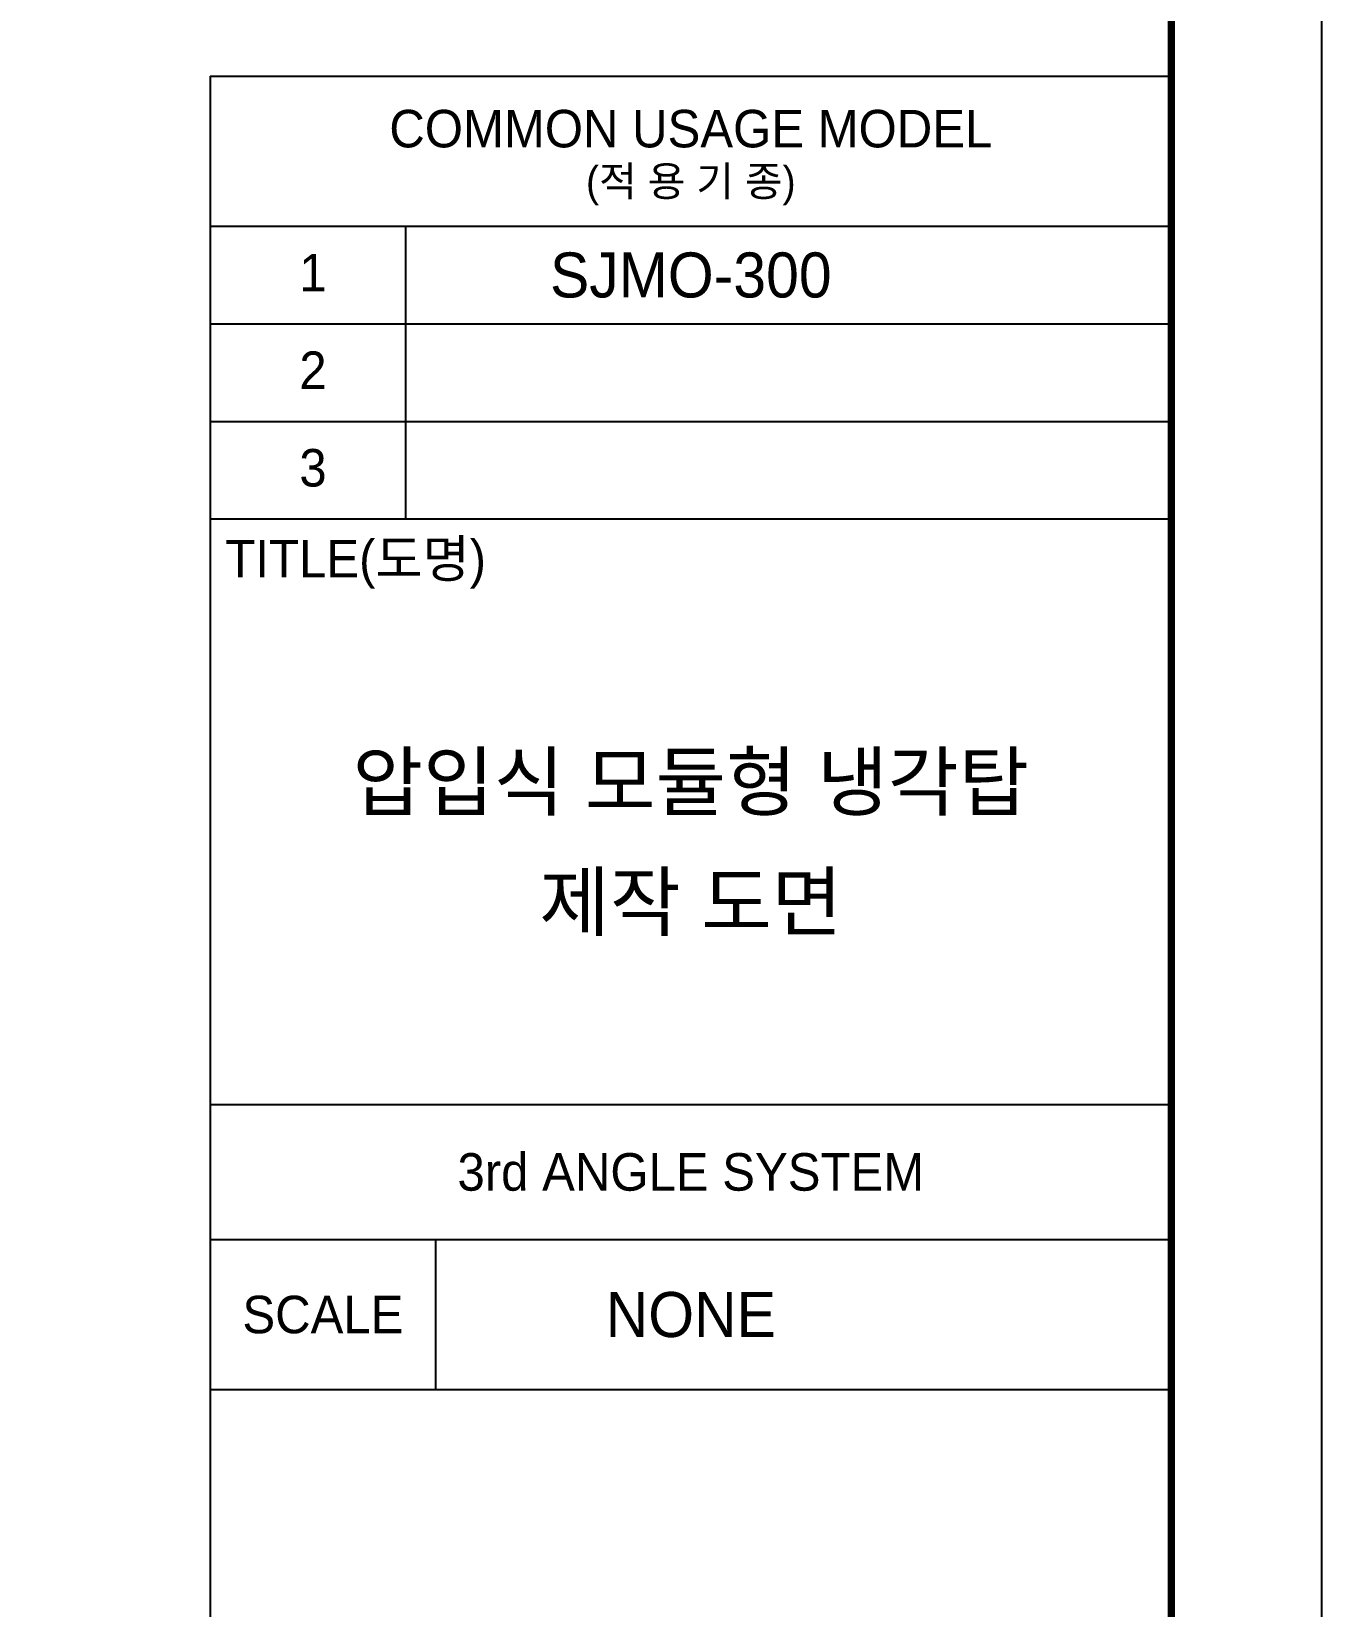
# Model space of a CAD drawing. Header units: millimetres. Extents: x -17070 to 42971, y -291348 to 40590.
# Drawn here: x 36956 to 42971, y 25715 to 33061 of the extents above; entities that cross this region are included whole.
import ezdxf
from ezdxf.enums import TextEntityAlignment as Align

# ---------------------------------------------------------------- set-up
doc = ezdxf.new("R2010")
doc.units = ezdxf.units.MM
doc.layers.add('냉각탑_form', color=1, linetype='Continuous')
doc.layers.add('냉각탑_text', color=3, linetype='Continuous')
doc.styles.add('돋움', font='Dotum.ttf')

msp = doc.modelspace()

# ---------------------------------------------------------------- linework, layer by layer
at = {"layer": 'Defpoints'}
msp.add_lwpolyline([(13563.4, 40589.8), (42970.6, 40589.8), (42970.6, 19794.7), (13563.4, 19794.7)], close=True, dxfattribs=at)
at = {"layer": '냉각탑_form'}
for p, q in [((37789.4, 32852.9), (37789.4, 20494.9)), ((37789.4, 32852.9), (42270.4, 32852.9)), ((37789.4, 32152.7), (42270.4, 32152.7)), ((38699.6, 32152.7), (38699.6, 30787.4)), ((37789.4, 31697.6), (42270.4, 31697.6)), ((37789.4, 31242.5), (42270.4, 31242.5)), ((37789.4, 30787.4), (42270.4, 30787.4)), ((37789.4, 28056.7), (42270.4, 28056.7)), ((37789.4, 27426.6), (42270.4, 27426.6)), ((38839.6, 27426.6), (38839.6, 26726.4)), ((37789.4, 26726.4), (42270.4, 26726.4))]:
    msp.add_line(p, q, dxfattribs=at)
at = {"layer": '냉각탑_form', "const_width": 35}
msp.add_lwpolyline([(14263.6, 39889.6), (14263.6, 20494.9), (42270.4, 20494.9), (42270.4, 39889.6)], close=True, dxfattribs=at)

# ---------------------------------------------------------------- texts
at = {"layer": '냉각탑_form', "style": '돋움'}
for s, height, p in [('COMMON USAGE MODEL', 175.043, (40029.9, 32607.8)), ('(적 용 기 종)', 140.03, (40029.9, 32362.8)), ('3rd ANGLE SYSTEM', 175.043, (40029.9, 27741.6)), ('SCALE', 175.04, (38314.5, 27076.5))]:
    msp.add_text(s, height=height, dxfattribs=at).set_placement(p, align=Align.MIDDLE_CENTER)
for s, height, p in [('1', 175, (38204.5, 31848.6)), ('2', 175, (38204.5, 31393.5)), ('3', 175, (38204.5, 30938.4)), ('TITLE(도명)', 175.04, (37859.7, 30514.6))]:
    msp.add_text(s, height=height, dxfattribs=at).set_placement(p)
at = {"layer": '냉각탑_text', "style": '돋움'}
for s, height, p in [('SJMO-300', 210.05, (40029.9, 31925.2)), ('압입식 모듈형 냉각탑', 262.5, (40029.9, 29561.7)), ('제작 도면', 262.5, (40029.9, 29001.7)), ('NONE', 210.05, (40029.9, 27076.5))]:
    msp.add_text(s, height=height, dxfattribs=at).set_placement(p, align=Align.MIDDLE_CENTER)

doc.saveas('drawing.dxf')
